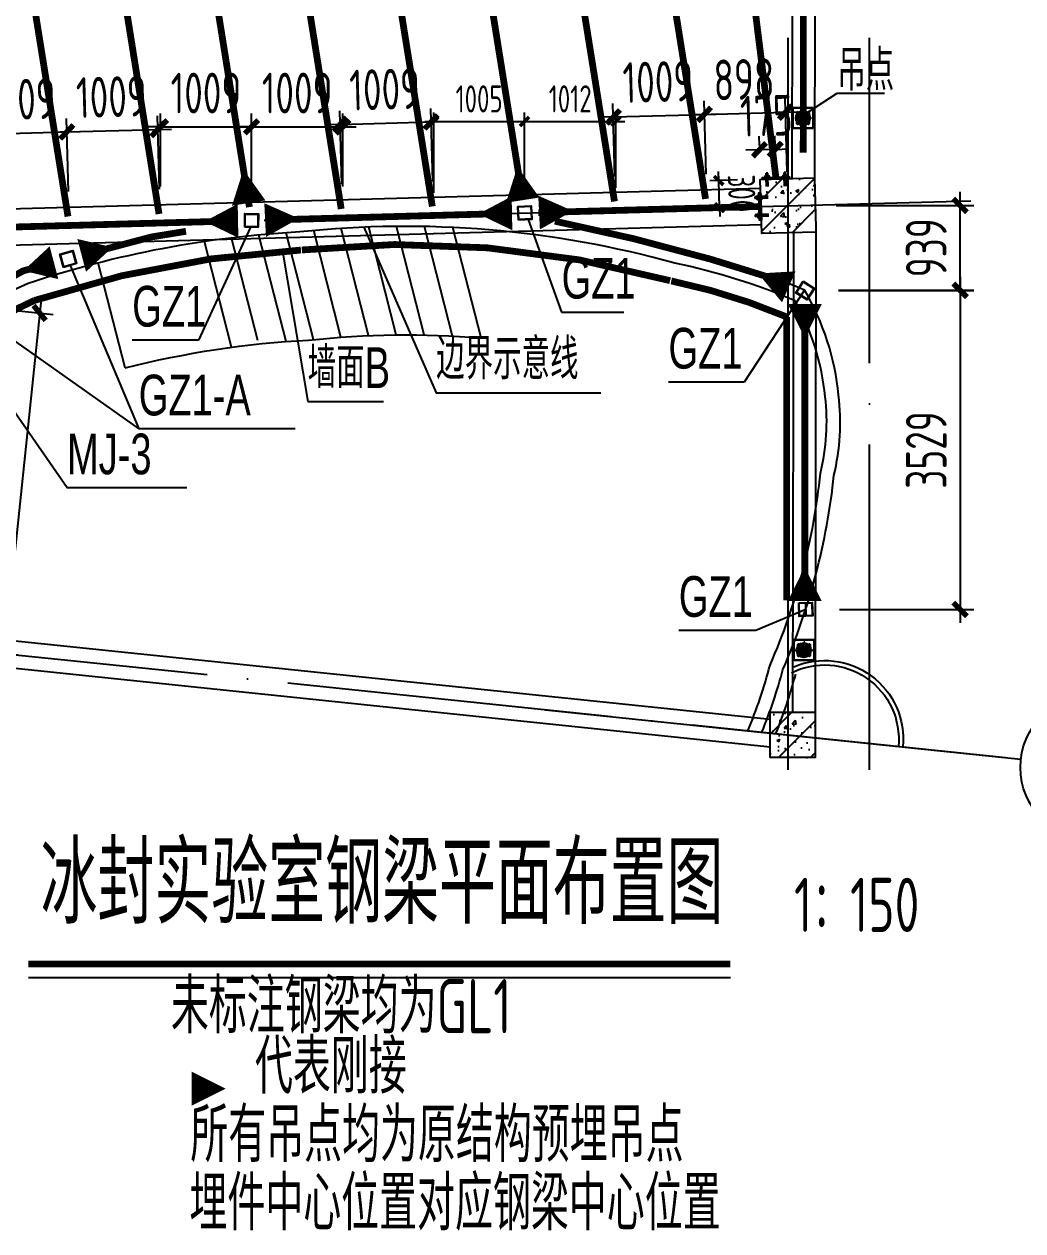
# Model space of a CAD drawing. Extents: x -803796 to -501762, y -1479216 to -846035.
# Drawn here: x -564230 to -553174, y -892654 to -879300 of the extents above; entities that cross this region are included whole.
import ezdxf
from ezdxf.enums import TextEntityAlignment as Align

# ---------------------------------------------------------------- set-up
doc = ezdxf.new("R2010")
doc.units = 0
doc.header["$LTSCALE"] = 1500
for name, pattern in [('5102-12$0$5102-12$0$5102-12$0$DASH', [0.35, 0.25, -0.1]), ('CENTER', [2, 1.25, -0.25, 0.25, -0.25]), ('XREF-GRID-04区$0$ACAD_ISO04W100', [30, 24, -3, 0, -3])]:
    doc.linetypes.add(name, pattern=pattern)
doc.layers.get('0').update_dxf_attribs({"linetype": 'CONTINUOUS'})
doc.layers.get('Defpoints').update_dxf_attribs({"linetype": 'CONTINUOUS'})
for name, color, linetype in [('AR-INT DECO', 140, 'CONTINUOUS'), ('C18', 4, 'CENTER'), ('COLU_TEXT', 7, 'CONTINUOUS'), ('COLUMN', 1, 'CONTINUOUS'), ('DIM', 3, 'CONTINUOUS'), ('HATCH', 254, 'CONTINUOUS'), ('L18', 6, 'CONTINUOUS'), ('L25', 7, 'CONTINUOUS'), ('NUM', 7, 'CONTINUOUS'), ('P-STAIR', 3, 'CONTINUOUS'), ('P-WALL-NEW', 4, 'CONTINUOUS'), ('P-WALL-ORIG', 6, 'CONTINUOUS'), ('STPM_RBEAM_SIG', 2, 'CONTINUOUS'), ('STPM_SBEAM_THICK', 2, 'CONTINUOUS'), ('struc', 161, 'CONTINUOUS'), ('TEXT', 7, 'CONTINUOUS'), ('XREF-GRID-04区$0$A-DOTE', 14, 'XREF-GRID-04区$0$ACAD_ISO04W100'), ('XREF-GRID-04区$0$AXIS', 3, 'CONTINUOUS')]:
    doc.layers.add(name, color=color, linetype=linetype)
doc.layers.add('点画线', color=1, linetype='CENTER', lineweight=13)
doc.layers.add('粗实线', color=7, linetype='CONTINUOUS', lineweight=30)
doc.styles.add('TSSD_Dimension', font='Tssdeng.shx', dxfattribs={"width": 0.7, "bigfont": 'hztxt.shx'})
doc.styles.add('TSSD_Label', font='tj03-romans1.shx', dxfattribs={"width": 0.7, "bigfont": 'hztxt.shx'})
doc.styles.add('TSSD_NORM', font='tssdeng.shx', dxfattribs={"width": 0.7, "bigfont": 'hztxt.shx'})
doc.dimstyles.new('TSSD_100_100', dxfattribs={"dimtxt": 300, "dimasz": 100, "dimexe": 100, "dimexo": 250, "dimgap": 100, "dimtad": 1, "dimdec": 0, "dimzin": 0, "dimdsep": 46, "dimtxsty": 'TSSD_Dimension', "dimblk": 'ARCHTICK', "dimblk1": 'ARCHTICK', "dimblk2": 'ARCHTICK', "dimcen": 0, "dimdle": 100, "dimclrt": 7, "dimadec": 0, "dimazin": 0, "dimtfac": 1, "dimtdec": 0, "dimtix": 1, "dimtmove": 2, "dimatfit": 3, "dimfxl": 1, "dimtolj": 1, "dimtzin": 0, "dimarcsym": 0})
doc.dimstyles.new('TSSD_150_150', dxfattribs={"dimtxt": 450, "dimasz": 150, "dimexe": 150, "dimexo": 375, "dimgap": 150, "dimtad": 1, "dimdec": 0, "dimzin": 0, "dimdsep": 46, "dimtxsty": 'TSSD_Dimension', "dimblk": 'ARCHTICK', "dimblk1": 'ARCHTICK', "dimblk2": 'ARCHTICK', "dimcen": 0, "dimdle": 150, "dimclrt": 7, "dimadec": 0, "dimazin": 0, "dimtfac": 1, "dimtdec": 0, "dimtix": 1, "dimtmove": 2, "dimatfit": 3, "dimfxl": 1, "dimtolj": 1, "dimtzin": 0, "dimarcsym": 0})
pattern_1 = [(50, (-446704.6, -1040577.4), (358.6301, -31.37607), [37.5, -412.5]), (355, (-446704.6, -1040577.4), (-69.3757, 376.0961), [30, -330]), (100.4514, (-446674.7, -1040580), (289.2547, 344.7198), [31.8701, -350.57106]), (46.1842, (-446704.6, -1040477.4), (533.6205, -82.7595), [56.25, -618.75]), (96.6356, (-446660.1, -1040484.3), (467.3314, 487.059), [47.8051, -525.8565]), (351.1842, (-446704.6, -1040477.4), (467.331, 487.0593), [45, -495]), (21, (-446654.6, -1040502.4), (298.45353, -201.30945), [37.5, -412.5]), (326, (-446654.6, -1040502.4), (121.6577, 362.575), [30, -330]), (71.4514, (-446629.7, -1040519.18), (420.1113, 161.26525), [31.8701, -350.57106]), (37.5, (-446704.59, -1040577.4), (6.07993, 166.44693), [0, -326, 0, -335, 0, -331.25]), (7.5, (-446704.59, -1040577.4), (131.53477, 197.20586), [0, -191, 0, -318.5, 0, -126.25]), (327.5, (-446816.09, -1040577.4), (266.91122, -11.27744), [0, -125, 0, -390, 0, -517.5]), (317.5, (-446866.09, -1040577.4), (291.59308, 50.0525), [0, -162.5, 0, -259, 0, -367.5]), (45, (-446704.59, -1040577.4), (-176.7767, 176.7767), [])]

# ---------------------------------------------------------------- blocks, each defined once
blk = doc.blocks.new('A$C47E14B26')
at = {"layer": '点画线'}
for p, q in [((358, 912), (358, -1338)), ((1483, -213), (-767, -213))]:
    blk.add_line(p, q, dxfattribs=at)
at = {"layer": '粗实线'}
for p, q in [((-767, 912), (1483, 912)), ((-767, 912), (-767, -1338)), ((-317, -813), (-317, 387)), ((-167, -813), (-167, 387)), ((883, -813), (883, 387)), ((1033, 387), (1033, -813)), ((1483, 912), (1483, -1338)), ((-767, -1338), (1483, -1338))]:
    blk.add_line(p, q, dxfattribs=at)
for centre, start, end in [((-242, 387), 0, 180), ((958, 387), 0, 180), ((-242, -813), 180, 0), ((958, -813), 180, 0)]:
    blk.add_arc(centre, 75, start, end, dxfattribs=at)
blk = doc.blocks.new('gdf')
h = blk.add_hatch(color=4)
edge = h.paths.add_edge_path()
edge.add_arc((75802667.5, 175120681), 80, 0, 360)
at = {"color": 4}
blk.add_circle((75802667.5, 175120681), 80, dxfattribs=at)
blk = doc.blocks.new('_ArchTick')
at = {"color": 0, "linetype": 'ByBlock', "const_width": 0.4}
blk.add_lwpolyline([(-0.5, -0.5), (0.5, 0.5)], dxfattribs=at)
blk = doc.blocks.new('*D54')
at = {"layer": 'Defpoints', "color": 0, "transparency": 16777216}
for p in [(-563757, -880493), (-564737, -881556), (-563728, -881528)]:
    blk.add_point(p, dxfattribs=at)
at = {"layer": 'DIM', "color": 0, "lineweight": -2, "transparency": 16777216}
for p, q in [((-564747, -881181), (-564769, -880370)), ((-563739, -881153), (-563761, -880343)), ((-564765, -880520), (-564915, -880524)), ((-564765, -880520), (-563757, -880493)), ((-563757, -880493), (-563607, -880488))]:
    blk.add_line(p, q, dxfattribs=at)
at = {"layer": 'DIM', "color": 0, "lineweight": -2, "transparency": 16777216, "xscale": 150, "yscale": 150, "zscale": 150}
for p, rotation in [((-564765, -880520), 1.576245076568012), ((-563757, -880493), 181.576245076568)]:
    blk.add_blockref('_ArchTick', p, dxfattribs=dict(at, rotation=rotation))
at = {"layer": 'DIM', "color": 7, "transparency": 16777216, "insert": (-564271, -880132), "char_height": 450, "attachment_point": 5, "rotation": 1.5762, "style": 'TSSD_Dimension'}
blk.add_mtext('\\A1;1009', dxfattribs=at)
blk = doc.blocks.new('*D55')
at = {"layer": 'Defpoints', "color": 0, "transparency": 16777216}
for p in [(-562749, -880465), (-563728, -881528), (-562720, -881500)]:
    blk.add_point(p, dxfattribs=at)
at = {"layer": 'DIM', "color": 0, "lineweight": -2, "transparency": 16777216}
for p, q in [((-563739, -881153), (-563761, -880343)), ((-562730, -881125), (-562753, -880315)), ((-563757, -880493), (-563907, -880497)), ((-563757, -880493), (-562749, -880465)), ((-562749, -880465), (-562599, -880461))]:
    blk.add_line(p, q, dxfattribs=at)
at = {"layer": 'DIM', "color": 0, "lineweight": -2, "transparency": 16777216, "xscale": 150, "yscale": 150, "zscale": 150}
for p, rotation in [((-563757, -880493), 1.576245076568012), ((-562749, -880465), 181.576245076568)]:
    blk.add_blockref('_ArchTick', p, dxfattribs=dict(at, rotation=rotation))
at = {"layer": 'DIM', "color": 7, "transparency": 16777216, "insert": (-563263, -880104), "char_height": 450, "attachment_point": 5, "rotation": 1.5762, "style": 'TSSD_Dimension'}
blk.add_mtext('\\A1;1009', dxfattribs=at)
blk = doc.blocks.new('*D56')
at = {"layer": 'Defpoints', "color": 0, "transparency": 16777216}
for p in [(-561712, -880437), (-562720, -881472), (-561712, -881472)]:
    blk.add_point(p, dxfattribs=at)
at = {"layer": 'DIM', "color": 0, "lineweight": -2, "transparency": 16777216}
for p, q in [((-562720, -881097), (-562720, -880287)), ((-561712, -881097), (-561712, -880287)), ((-562720, -880437), (-562870, -880437)), ((-562720, -880437), (-561712, -880437)), ((-561712, -880437), (-561562, -880437))]:
    blk.add_line(p, q, dxfattribs=at)
at = {"layer": 'DIM', "color": 0, "lineweight": -2, "transparency": 16777216, "xscale": 150, "yscale": 150, "zscale": 150}
blk.add_blockref('_ArchTick', (-562720, -880437), dxfattribs=at)
at = {"layer": 'DIM', "color": 0, "lineweight": -2, "transparency": 16777216, "xscale": 150, "yscale": 150, "zscale": 150, "rotation": 180}
blk.add_blockref('_ArchTick', (-561712, -880437), dxfattribs=at)
at = {"layer": 'DIM', "color": 7, "transparency": 16777216, "insert": (-562216, -880062), "char_height": 450, "attachment_point": 5, "style": 'TSSD_Dimension'}
blk.add_mtext('\\A1;1009', dxfattribs=at)
blk = doc.blocks.new('*D57')
at = {"layer": 'Defpoints', "color": 0, "transparency": 16777216}
for p in [(-560703, -880437), (-561712, -881472), (-560703, -881472)]:
    blk.add_point(p, dxfattribs=at)
at = {"layer": 'DIM', "color": 0, "lineweight": -2, "transparency": 16777216}
for p, q in [((-561712, -881097), (-561712, -880287)), ((-560703, -881097), (-560703, -880287)), ((-561712, -880437), (-561862, -880437)), ((-561712, -880437), (-560703, -880437)), ((-560703, -880437), (-560553, -880437))]:
    blk.add_line(p, q, dxfattribs=at)
at = {"layer": 'DIM', "color": 0, "lineweight": -2, "transparency": 16777216, "xscale": 150, "yscale": 150, "zscale": 150}
blk.add_blockref('_ArchTick', (-561712, -880437), dxfattribs=at)
at = {"layer": 'DIM', "color": 0, "lineweight": -2, "transparency": 16777216, "xscale": 150, "yscale": 150, "zscale": 150, "rotation": 180}
blk.add_blockref('_ArchTick', (-560703, -880437), dxfattribs=at)
at = {"layer": 'DIM', "color": 7, "transparency": 16777216, "insert": (-561207, -880062), "char_height": 450, "attachment_point": 5, "style": 'TSSD_Dimension'}
blk.add_mtext('\\A1;1009', dxfattribs=at)
blk = doc.blocks.new('*D58')
at = {"layer": 'Defpoints', "color": 0, "transparency": 16777216}
for p in [(-559724, -880382), (-560703, -881445), (-559695, -881417)]:
    blk.add_point(p, dxfattribs=at)
at = {"layer": 'DIM', "color": 0, "lineweight": -2, "transparency": 16777216}
for p, q in [((-560714, -881070), (-560736, -880259)), ((-559706, -881042), (-559728, -880232)), ((-560732, -880409), (-560882, -880413)), ((-560732, -880409), (-559724, -880382)), ((-559724, -880382), (-559574, -880377))]:
    blk.add_line(p, q, dxfattribs=at)
at = {"layer": 'DIM', "color": 0, "lineweight": -2, "transparency": 16777216, "xscale": 150, "yscale": 150, "zscale": 150}
for p, rotation in [((-559724, -880382), 181.576245076568), ((-560732, -880409), 1.576245076568012)]:
    blk.add_blockref('_ArchTick', p, dxfattribs=dict(at, rotation=rotation))
at = {"layer": 'DIM', "color": 7, "transparency": 16777216, "insert": (-560238, -880021), "char_height": 450, "attachment_point": 5, "rotation": 1.5762, "style": 'TSSD_Dimension'}
blk.add_mtext('\\A1;1009', dxfattribs=at)
blk = doc.blocks.new('*D59')
at = {"layer": 'Defpoints', "color": 0, "transparency": 16777216}
for p in [(-556699, -880298), (-557679, -881361), (-556670, -881334)]:
    blk.add_point(p, dxfattribs=at)
at = {"layer": 'DIM', "color": 0, "lineweight": -2, "transparency": 16777216}
for p, q in [((-556681, -880959), (-556703, -880148)), ((-557689, -880987), (-557711, -880176)), ((-556699, -880298), (-556549, -880294)), ((-557707, -880326), (-557857, -880330)), ((-557707, -880326), (-556699, -880298))]:
    blk.add_line(p, q, dxfattribs=at)
at = {"layer": 'DIM', "color": 0, "lineweight": -2, "transparency": 16777216, "xscale": 150, "yscale": 150, "zscale": 150}
for p, rotation in [((-557707, -880326), 1.576245076568012), ((-556699, -880298), 181.576245076568)]:
    blk.add_blockref('_ArchTick', p, dxfattribs=dict(at, rotation=rotation))
at = {"layer": 'DIM', "color": 7, "transparency": 16777216, "insert": (-557213, -879937), "char_height": 450, "attachment_point": 5, "rotation": 1.5762, "style": 'TSSD_Dimension'}
blk.add_mtext('\\A1;1009', dxfattribs=at)
blk = doc.blocks.new('*D60')
at = {"layer": 'Defpoints', "color": 0, "transparency": 16777216}
for p in [(-555802, -880274), (-556670, -881334), (-555773, -881309)]:
    blk.add_point(p, dxfattribs=at)
at = {"layer": 'DIM', "color": 0, "lineweight": -2, "transparency": 16777216}
for p, q in [((-556681, -880959), (-556703, -880148)), ((-555784, -880934), (-555806, -880124)), ((-556699, -880298), (-555802, -880274)), ((-555802, -880274), (-555652, -880270)), ((-556699, -880298), (-556849, -880302))]:
    blk.add_line(p, q, dxfattribs=at)
at = {"layer": 'DIM', "color": 0, "lineweight": -2, "transparency": 16777216, "xscale": 150, "yscale": 150, "zscale": 150}
for p, rotation in [((-556699, -880298), 1.576245076568012), ((-555802, -880274), 181.576245076568)]:
    blk.add_blockref('_ArchTick', p, dxfattribs=dict(at, rotation=rotation))
at = {"layer": 'DIM', "color": 7, "transparency": 16777216, "insert": (-556261, -879911), "char_height": 450, "attachment_point": 5, "rotation": 1.5762, "style": 'TSSD_Dimension'}
blk.add_mtext('\\A1;898', dxfattribs=at)
blk = doc.blocks.new('*D83')
at = {"layer": 'Defpoints', "color": 0, "transparency": 16777216}
for p in [(-555616, -881305), (-553868, -881305), (-555590, -882244)]:
    blk.add_point(p, dxfattribs=at)
at = {"layer": 'DIM', "color": 0, "lineweight": -2, "transparency": 16777216}
for p, q in [((-553868, -881305), (-553868, -881155)), ((-555241, -881305), (-553718, -881305)), ((-553868, -882244), (-553868, -881305)), ((-555215, -882244), (-553718, -882244)), ((-553868, -882244), (-553868, -882394))]:
    blk.add_line(p, q, dxfattribs=at)
at = {"layer": 'DIM', "color": 0, "lineweight": -2, "transparency": 16777216, "xscale": 150, "yscale": 150, "zscale": 150}
for p, rotation in [((-553868, -881305), 270), ((-553868, -882244), 90)]:
    blk.add_blockref('_ArchTick', p, dxfattribs=dict(at, rotation=rotation))
at = {"layer": 'DIM', "color": 7, "transparency": 16777216, "insert": (-554243, -881774), "char_height": 450, "attachment_point": 5, "rotation": 90, "style": 'TSSD_Dimension'}
blk.add_mtext('\\A1;939', dxfattribs=at)
blk = doc.blocks.new('*D84')
at = {"layer": 'Defpoints', "color": 0, "transparency": 16777216}
for p in [(-555588, -882247), (-555578, -885776), (-553868, -885776)]:
    blk.add_point(p, dxfattribs=at)
at = {"layer": 'DIM', "color": 0, "lineweight": -2, "transparency": 16777216}
for p, q in [((-553868, -882097), (-553868, -885926)), ((-555213, -882247), (-553718, -882247)), ((-555203, -885776), (-553718, -885776))]:
    blk.add_line(p, q, dxfattribs=at)
at = {"layer": 'DIM', "color": 0, "lineweight": -2, "transparency": 16777216, "xscale": 150, "yscale": 150, "zscale": 150}
for p, rotation in [((-553868, -882247), 90), ((-553868, -885776), 270)]:
    blk.add_blockref('_ArchTick', p, dxfattribs=dict(at, rotation=rotation))
at = {"layer": 'DIM', "color": 7, "transparency": 16777216, "insert": (-554243, -884012), "char_height": 450, "attachment_point": 5, "rotation": 90, "style": 'TSSD_Dimension'}
blk.add_mtext('\\A1;3529', dxfattribs=at)
blk = doc.blocks.new('*D86')
at = {"layer": 'Defpoints', "color": 0, "transparency": 16777216}
for p in [(-564903, -882409), (-565294, -886177), (-564449, -886265)]:
    blk.add_point(p, dxfattribs=at)
at = {"layer": 'DIM', "color": 0, "lineweight": -2, "transparency": 16777216}
for p, q in [((-564042, -882347), (-564464, -886414)), ((-564530, -882447), (-563909, -882512)), ((-564921, -886216), (-564300, -886280))]:
    blk.add_line(p, q, dxfattribs=at)
at = {"layer": 'DIM', "color": 0, "lineweight": -2, "transparency": 16777216, "xscale": 150, "yscale": 150, "zscale": 150}
for p, rotation in [((-564058, -882496), 84.07624507848884), ((-564449, -886265), 264.0762450784888)]:
    blk.add_blockref('_ArchTick', p, dxfattribs=dict(at, rotation=rotation))
at = {"layer": 'DIM', "color": 7, "transparency": 16777216, "insert": (-564626, -884342), "char_height": 450, "attachment_point": 5, "rotation": 84.0762, "style": 'TSSD_Dimension'}
blk.add_mtext('\\A1;3789', dxfattribs=at)
blk = doc.blocks.new('*D580')
at = {"layer": 'Defpoints', "color": 0, "transparency": 16777216}
for p in [(-556540, -881030), (-556081, -881017), (-556072, -881317)]:
    blk.add_point(p, dxfattribs=at)
at = {"layer": 'DIM', "color": 0, "lineweight": -2, "transparency": 16777216}
for p, q in [((-556540, -881030), (-556543, -880930)), ((-556331, -881024), (-556640, -881033)), ((-556532, -881330), (-556540, -881030)), ((-556322, -881324), (-556632, -881333)), ((-556532, -881330), (-556529, -881430))]:
    blk.add_line(p, q, dxfattribs=at)
at = {"layer": 'DIM', "color": 0, "lineweight": -2, "transparency": 16777216, "xscale": 100, "yscale": 100, "zscale": 100}
for p, rotation in [((-556540, -881030), 271.5762450802506), ((-556532, -881330), 91.57624508025066)]:
    blk.add_blockref('_ArchTick', p, dxfattribs=dict(at, rotation=rotation))
at = {"layer": 'DIM', "color": 7, "transparency": 16777216, "insert": (-556286, -881173), "char_height": 300, "attachment_point": 5, "rotation": 271.5762, "style": 'TSSD_Dimension'}
blk.add_mtext('\\A1;300', dxfattribs=at)
blk = doc.blocks.new('*D600')
at = {"layer": 'Defpoints', "color": 0, "transparency": 16777216}
for p in [(-556090, -880690), (-556081, -881017), (-555906, -881012)]:
    blk.add_point(p, dxfattribs=at)
at = {"layer": 'DIM', "color": 0, "lineweight": -2, "transparency": 16777216}
for p, q in [((-556091, -880642), (-556094, -880540)), ((-555916, -880638), (-555919, -880536)), ((-556090, -880690), (-556240, -880695)), ((-555915, -880686), (-556090, -880690)), ((-555915, -880686), (-555765, -880681))]:
    blk.add_line(p, q, dxfattribs=at)
at = {"layer": 'DIM', "color": 0, "lineweight": -2, "transparency": 16777216, "xscale": 150, "yscale": 150, "zscale": 150}
for p, rotation in [((-556090, -880690), 1.576255686539144), ((-555915, -880686), 181.5762556865391)]:
    blk.add_blockref('_ArchTick', p, dxfattribs=dict(at, rotation=rotation))
at = {"layer": 'DIM', "color": 7, "transparency": 16777216, "insert": (-556013, -880313), "char_height": 450, "attachment_point": 5, "rotation": 1.5763, "style": 'TSSD_Dimension'}
blk.add_mtext('\\A1;175', dxfattribs=at)
blk = doc.blocks.new('LMM12A')
at = {"layer": 'L18'}
for p, q in [((0, 7.8), (0, -7.8)), ((9.8, 10.4), (1, 10.4)), ((9.8, 5.2), (1, 5.2)), ((10.8, 7.8), (10.8, -7.8)), ((9.8, -5.2), (1, -5.2)), ((9.8, -10.4), (1, -10.4))]:
    blk.add_line(p, q, dxfattribs=at)
for centre, radius, start, end in [((3.7, 7.8), 3.74, 136, 224), ((13.4, 0), 13.4, 157.15841, 202.84159), ((7.1, 7.8), 3.74, 316, 44), ((-2.6, 0), 13.4, 337.15841, 22.84159), ((3.7, -7.8), 3.74, 136, 224), ((7.1, -7.8), 3.74, 316, 44)]:
    blk.add_arc(centre, radius, start, end, dxfattribs=at)
blk = doc.blocks.new('A$C40232FC0')
blk.add_lwpolyline([(0, 82), (300, 82), (300, 102), (0, 102)], close=True)
at = {"layer": 'C18'}
for p, q in [((50, 0), (50, 145)), ((250, 0), (250, 145))]:
    blk.add_line(p, q, dxfattribs=at)
at = {"layer": 'L18'}
for p, q in [((41, 127), (41, 149)), ((41, 149), (59, 149)), ((45, 128), (45, 149)), ((55, 128), (55, 149)), ((59, 127), (59, 149)), ((241, 127), (241, 149)), ((241, 149), (259, 149)), ((245, 128), (245, 149)), ((255, 128), (255, 149)), ((259, 127), (259, 149)), ((39, 0), (39, 102)), ((43, 0), (43, 102)), ((57, 0), (57, 102)), ((60, 0), (60, 102)), ((239, 0), (239, 102)), ((243, 0), (243, 102)), ((257, 0), (257, 102)), ((260, 0), (260, 102))]:
    blk.add_line(p, q, dxfattribs=at)
at = {"layer": 'L25'}
for p, q in [((17, 102), (17, 110)), ((17, 110), (83, 110)), ((83, 102), (17, 102)), ((83, 110), (83, 102)), ((217, 102), (217, 110)), ((217, 110), (283, 110)), ((283, 102), (217, 102)), ((283, 110), (283, 102))]:
    blk.add_line(p, q, dxfattribs=at)
at = {"layer": 'L18', "extrusion": (0, 0, -1), "xscale": 1.666666666686069, "yscale": 1.666666666686069, "zscale": -1.666666666666666, "rotation": 90}
for p in [(-50, 110), (-250, 110)]:
    blk.add_blockref('LMM12A', p, dxfattribs=at)
blk = doc.blocks.new('*D921')
at = {"layer": 'Defpoints', "color": 0, "transparency": 16777216}
for p in [(-558691, -880377), (-558691, -881319), (-559695, -881417)]:
    blk.add_point(p, dxfattribs=at)
at = {"layer": 'DIM', "color": 0, "lineweight": -2, "transparency": 16777216}
for p, q in [((-559695, -881167), (-559695, -880277)), ((-558691, -881069), (-558691, -880277)), ((-559795, -880377), (-558591, -880377))]:
    blk.add_line(p, q, dxfattribs=at)
at = {"layer": 'DIM', "color": 0, "lineweight": -2, "transparency": 16777216, "xscale": 100, "yscale": 100, "zscale": 100, "rotation": 180}
blk.add_blockref('_ArchTick', (-559695, -880377), dxfattribs=at)
at = {"layer": 'DIM', "color": 0, "lineweight": -2, "transparency": 16777216, "xscale": 100, "yscale": 100, "zscale": 100}
blk.add_blockref('_ArchTick', (-558691, -880377), dxfattribs=at)
at = {"layer": 'DIM', "color": 7, "transparency": 16777216, "insert": (-559193, -880127), "char_height": 300, "attachment_point": 5, "style": 'TSSD_Dimension'}
blk.add_mtext('\\A1;1005', dxfattribs=at)
blk = doc.blocks.new('*D922')
at = {"layer": 'Defpoints', "color": 0, "transparency": 16777216}
for p in [(-557679, -880377), (-558691, -881319), (-557679, -881361)]:
    blk.add_point(p, dxfattribs=at)
at = {"layer": 'DIM', "color": 0, "lineweight": -2, "transparency": 16777216}
for p, q in [((-558691, -881069), (-558691, -880277)), ((-557679, -881111), (-557679, -880277)), ((-558791, -880377), (-557579, -880377))]:
    blk.add_line(p, q, dxfattribs=at)
at = {"layer": 'DIM', "color": 0, "lineweight": -2, "transparency": 16777216, "xscale": 100, "yscale": 100, "zscale": 100, "rotation": 180}
blk.add_blockref('_ArchTick', (-558691, -880377), dxfattribs=at)
at = {"layer": 'DIM', "color": 0, "lineweight": -2, "transparency": 16777216, "xscale": 100, "yscale": 100, "zscale": 100}
blk.add_blockref('_ArchTick', (-557679, -880377), dxfattribs=at)
at = {"layer": 'DIM', "color": 7, "transparency": 16777216, "insert": (-558185, -880127), "char_height": 300, "attachment_point": 5, "style": 'TSSD_Dimension'}
blk.add_mtext('\\A1;1012', dxfattribs=at)

msp = doc.modelspace()

# ---------------------------------------------------------------- hatches: boundary and pattern name
at = {"layer": 'HATCH'}
h = msp.add_hatch(dxfattribs=at)
h.set_pattern_fill('ARMORED', color=256, scale=50, style=0)
h.set_pattern_definition(pattern_1)
h.paths.add_polyline_path([(-555464.4, -881600.6), (-556064.2, -881617.1), (-556080.7, -881017.3), (-555480.9, -881000.8), (-555465.8, -881550.6)])
h = msp.add_hatch(dxfattribs=at)
h.set_pattern_fill('ARMORED', color=256, scale=50, style=0)
h.set_pattern_definition(pattern_1)
h.paths.add_polyline_path([(-555472.5, -886915.3), (-555472.5, -887415.3), (-555972.5, -887415.3), (-555972.5, -886915.3)])

# ---------------------------------------------------------------- linework, layer by layer
msp.add_line((-555580.2, -885701.4, -6.2), (-555575.7, -885851.4, -6.2))
at = {"elevation": -6.2}
for points in [[(-558757.9, -881468), (-558765.8, -881318.2), (-558616, -881310.3), (-558608.1, -881460.1)], [(-558753.1, -881462.7), (-558760.5, -881322.9), (-558620.7, -881315.5), (-558613.3, -881455.3)], [(-561787.4, -881546.7), (-561786.1, -881396.7), (-561636.1, -881398), (-561637.4, -881548)], [(-561782.4, -881541.7), (-561781.1, -881401.7), (-561641.1, -881403), (-561642.4, -881543)], [(-563793.6, -881991.1), (-563834.5, -881846.8), (-563690.2, -881805.9), (-563649.3, -881950.2)], [(-563790.1, -881984.9), (-563828.3, -881850.2), (-563693.6, -881812), (-563655.4, -881946.7)], [(-555607.7, -882144.1), (-555480.5, -882223.6), (-555560, -882350.8), (-555687.2, -882271.3)], [(-555606.1, -882151), (-555487.4, -882225.2), (-555561.6, -882343.9), (-555680.3, -882269.7)], [(-555655.2, -885703.7), (-555505.3, -885699.2), (-555500.7, -885849.1), (-555650.7, -885853.6)], [(-555650.1, -885708.5), (-555510.1, -885704.3), (-555505.9, -885844.2), (-555645.8, -885848.5)]]:
    msp.add_lwpolyline(points, close=True, dxfattribs=at)
at = {"color": 30, "elevation": -6.2}
for points in [[(-555736.2, -886478.7, -0.5905734), (-554552, -887291.9, -0.5905734)], [(-555736.2, -886478.7, -0.5905734), (-554552, -887291.9, -0.5905734)], [(-555707.5, -886410.4, -0.5690329), (-554502.3, -887297.1, -0.5690329)], [(-555707.5, -886410.4, -0.5690329), (-554502.3, -887297.1, -0.5690329)]]:
    msp.add_lwpolyline(points, format="xyb", dxfattribs=at)
at = {"layer": 'COLU_TEXT'}
msp.add_line((-556064.2, -881617.1, -6.2), (-556080.7, -881017.3, -6.2), dxfattribs=at)
at = {"layer": 'COLUMN', "elevation": -6.2}
for points in [[(-555464.4, -881600.6), (-556064.2, -881617.1), (-556080.7, -881017.3), (-555480.9, -881000.8), (-555465.8, -881550.6)], [(-555472.5, -886915.3), (-555472.5, -887415.3), (-555972.5, -887415.3), (-555972.5, -886915.3), (-555472.5, -886915.3)]]:
    msp.add_lwpolyline(points, close=True, dxfattribs=at)
at = {"layer": 'NUM', "const_width": 75, "elevation": -6.2}
msp.add_lwpolyline([(-564182.7, -889699.2), (-556411.5, -889699.2)], dxfattribs=at)
at = {"layer": 'NUM', "elevation": -6.2}
msp.add_lwpolyline([(-564182.7, -889849.2), (-556411.5, -889849.2)], dxfattribs=at)
at = {"layer": 'P-STAIR'}
for p, q in [((-561025.4, -882790.4, -6.2), (-561327.5, -881608.8, -6.2)), ((-560722.6, -882763.7, -6.2), (-561024.1, -881584.5, -6.2)), ((-560417.4, -882746.1, -6.2), (-560720.5, -881560.7, -6.2)), ((-560109.8, -882738.1, -6.2), (-560414.9, -881545.1, -6.2)), ((-559799.7, -882739.6, -6.2), (-560107, -881538, -6.2)), ((-559487.2, -882751, -6.2), (-559797, -881539.4, -6.2)), ((-559172, -882772.6, -6.2), (-559484.7, -881549.7, -6.2)), ((-561932.6, -882875.3, -6.2), (-562231.8, -881705.6, -6.2)), ((-561642, -882800.9, -6.2), (-561932.4, -881665.5, -6.2)), ((-561329.5, -882812, -6.2), (-561631, -881633.3, -6.2)), ((-563112.6, -883104.8, -6.2), (-563409.9, -881942.2, -6.2))]:
    msp.add_line(p, q, dxfattribs=at)
at = {"layer": 'P-STAIR', "elevation": -6.2}
msp.add_lwpolyline([(-563112.6, -883104.8, -0.0499024), (-561080.4, -882796.3, -0.0484123), (-559172, -882772.6, -0.0484123)], format="xyb", dxfattribs=at)
at = {"layer": 'P-WALL-NEW'}
for centre, radius, start, end in [((-558431.2, -888774.7, -6.2), 7122.4, 66.48938, 78.32191), ((-558063.8, -883687.3, -6.2), 2864.3, 5.62846, 30.26674), ((-557696.4, -883703.4, -6.2), 2500.8, 346.37005, 6.82098), ((-562442.7, -883558.7, -6.2), 7214.1, 336.44055, 354.16053), ((-561298.5, -884987.9, -6.2), 5658.6, 337.69967, 345.10765)]:
    msp.add_arc(centre, radius, start, end, dxfattribs=at)
at = {"layer": 'P-WALL-NEW', "color": 4}
msp.add_arc((-561298.5, -884987.9, -6.2), 5808.6, 338.134, 344.99538, dxfattribs=at)
at = {"layer": 'P-WALL-ORIG', "color": 1, "elevation": -6.2}
msp.add_lwpolyline([(-560467.5, -881547.2), (-559668.2, -883380.3), (-557844.5, -883380.3)], dxfattribs=at)
at = {"layer": 'P-WALL-ORIG', "color": 1}
for centre, radius, start, end in [((-560554.9, -893105.8, -6.2), 11522.9, 93.09159, 108.36493), ((-560004.3, -892616.4, -6.2), 11078.9, 74.3999, 96.07287), ((-558431.2, -888774.7, -6.2), 6972.4, 66.89665, 78.36374), ((-562887.4, -885167.6, -6.2), 3266.8, 113.41151, 125.68103), ((-558063.8, -883687.3, -6.2), 2714.3, 5.59544, 29.2374), ((-557696.4, -883703.4, -6.2), 2350.8, 346.12363, 6.85895), ((-562442.7, -883558.7, -6.2), 7064.1, 336.34821, 354.24422), ((-561298.5, -884987.9, -6.2), 5508.6, 337.24064, 345.22572)]:
    msp.add_arc(centre, radius, start, end, dxfattribs=at)
at = {"layer": 'STPM_RBEAM_SIG', "elevation": -6.2}
for points in [[(-558710.6, -881247.3, 375, 0, 0), (-558768.9, -880876.7, 375, 0, 0)], [(-561743.6, -881279.5, 375, 0, 0), (-561801.9, -880908.8, 375, 0, 0)], [(-558829, -881393, 375, 0, 0), (-559200.1, -881400.3, 375, 0, 0)], [(-558529.2, -881384.8, 375, 0, 0), (-558155.7, -881366.7, 375, 0, 0)], [(-561861.7, -881476.5, 375, 0, 0), (-562232.8, -881483.8, 375, 0, 0)], [(-561561.8, -881468.2, 375, 0, 0), (-561188.3, -881450.1, 375, 0, 0)], [(-563592.5, -881858.7, 375, 0, 0), (-563250.9, -881768.5, 375, 0, 0)], [(-563899.1, -881939.7, 375, 0, 0), (-564238.9, -882029.5, 375, 0, 0)], [(-555587.9, -885683.2, 375, 0, 0), (-555587.9, -885308.2, 375, 0, 0)], [(-562374, -891079.9, 375, 0, 0), (-561999, -891079.9, 375, 0, 0)]]:
    msp.add_lwpolyline(points, format="xyseb", dxfattribs=at)
at = {"layer": 'STPM_RBEAM_SIG'}
for points in [[(-555765.1, -882206.8, 375, 0, 0), (-556104.1, -882059.1, 375, 0, 0)], [(-555587.9, -882397.7, 375, 0, 0), (-555587.9, -882772.7, 375, 0, 0)]]:
    msp.add_lwpolyline(points, format="xyseb", dxfattribs=at)
at = {"layer": 'STPM_SBEAM_THICK', "color": 5, "const_width": 75, "elevation": -6.2}
for points in [[(-556572.8, -875639.1), (-555908.2, -880992.5)], [(-555605.5, -880720.4), (-555597.4, -875759.8)], [(-557556.1, -875796.2), (-556686.3, -881234)], [(-558543.6, -875954), (-557694.6, -881261.8)], [(-559531.1, -876111.7), (-558710.6, -881241)], [(-560518.5, -876269.5), (-559711.1, -881317.3)], [(-561506, -876427.2), (-560719.4, -881345)], [(-562493.5, -876585), (-561735.4, -881324.3)], [(-563481, -876742.7), (-562736, -881400.5)], [(-564468.5, -876900.5), (-563744.2, -881428.3)], [(-561561.8, -881468.2), (-558836.9, -881393.3)], [(-558537, -881385), (-556092.4, -881317.7)], [(-565446.3, -881575.1), (-561861.7, -881476.5)], [(-563592.5, -881858.7), (-562821.2, -881655), (-562437.6, -881592.4)], [(-564733.7, -882302.5), (-564238.9, -882029.5), (-563899.1, -881939.7)], [(-555587.9, -882447.1), (-555587.9, -885676.9)]]:
    msp.add_lwpolyline(points, dxfattribs=at)
msp.add_lwpolyline([(-558354.3, -881480, -0.0305949), (-555771.1, -882166.9)], format="xyb", dxfattribs=at)
at = {"layer": 'STPM_SBEAM_THICK', "color": 5, "linetype": '5102-12$0$5102-12$0$5102-12$0$DASH', "const_width": 75, "elevation": -6.2}
for points in [[(-561165.6, -881799.4, 0.0665437), (-564113.9, -882356.8, 0.0498099), (-564645.6, -882654.9, 0.0924331), (-565098.2, -883782.7, 0.0063076), (-565413.2, -886165, 0.0063076)], [(-557078.7, -882138.3, 0.0948491), (-561155.2, -881798.6)], [(-557065.3, -882141.5, -0.0495092), (-555787.9, -882539.5), (-555787.9, -885676.9)]]:
    msp.add_lwpolyline(points, format="xyb", dxfattribs=at)
at = {"layer": 'struc', "linetype": 'ByBlock'}
for p, q in [((-555722.5, -875759.6, -6.2), (-555730.9, -881000.4, -6.2)), ((-555472.5, -875760, -6.2), (-555480.9, -881000.8, -6.2)), ((-556077.9, -881117.3, -6.2), (-565452.9, -881375.2, -6.2)), ((-565439.7, -881775, -6.2), (-556066.9, -881517.1, -6.2)), ((-555714.4, -881600.2, -6.2), (-555722.5, -886914.9, -6.2)), ((-555464.4, -881600.6, -6.2), (-555472.5, -886915.3, -6.2)), ((-555972.5, -886993.7, -6.2), (-565653.7, -885989.2, -6.2)), ((-565685.1, -886287.5, -6.2), (-555972.5, -887295.3, -6.2))]:
    msp.add_line(p, q, dxfattribs=at)
at = {"layer": 'TEXT'}
for p, q in [((-555556.9, -880279.2, -6.2), (-555228.1, -880065.2, -6.2)), ((-555228.1, -880065.2, -6.2), (-554704.7, -880065.2, -6.2)), ((-558650, -881462.3, -6.2), (-558279.2, -882486.5, -6.2)), ((-561723.7, -881547.3, -6.2), (-562298.9, -882796.4, -6.2)), ((-561368.7, -881812.2, -6.2), (-561090, -883476.1, -6.2)), ((-563721.4, -881970.6, -6.2), (-562960.7, -883779.1, -6.2)), ((-555590, -882243.6, -6.2), (-556258.2, -883261.6, -6.2)), ((-564903.1, -882408.8, -6.2), (-562960.7, -883779.1, -6.2)), ((-558279.2, -882486.5, -6.2), (-557589.2, -882486.5, -6.2)), ((-562298.9, -882796.4, -6.2), (-563033.2, -882796.4, -6.2)), ((-556258.2, -883261.6, -6.2), (-557096.9, -883261.6, -6.2)), ((-561090, -883476.1, -6.2), (-560250, -883476.1, -6.2)), ((-561227.7, -883779.1, -6.2), (-562960.7, -883779.1, -6.2)), ((-555578, -885776.4, -6.2), (-556128.7, -886008.7, -6.2)), ((-556128.7, -886008.7, -6.2), (-556982.3, -886008.7, -6.2)), ((-555721.5, -886226.9, -6.2), (-555471.5, -886227.3, -6.2))]:
    msp.add_line(p, q, dxfattribs=at)
at = {"layer": 'TEXT', "elevation": -6.2}
msp.add_lwpolyline([(-562428.4, -884430.9), (-563754.8, -884430.9), (-565516.6, -881893.2)], dxfattribs=at)
at = {"layer": 'XREF-GRID-04区$0$A-DOTE', "ltscale": 0.1}
for p, q in [((-555772.5, -887550.5, -6.2), (-555772.5, -853066.2, -6.2)), ((-554872.5, -887550.5, -6.2), (-554872.5, -853066.2, -6.2)), ((-579108.6, -881951.1, -6.2), (-553750.7, -881253.3, -6.2)), ((-579214.2, -884733, -6.2), (-553366.5, -887414.9, -6.2))]:
    msp.add_line(p, q, dxfattribs=at)
at = {"layer": 'XREF-GRID-04区$0$AXIS'}
msp.add_line((-558458.8, -886886.5, -6.2), (-553196.5, -887432.5, -6.2), dxfattribs=at)
msp.add_circle((-552401.9, -887525.3, -6.2), 800, dxfattribs=at)

# ---------------------------------------------------------------- block references
at = {"xscale": -1}
for p, rotation in [((-555753.5, -881090.4), 1.576245080248588), ((-555994.5, -881165, -6.2), 91.57624508024855)]:
    msp.add_blockref('A$C40232FC0', p, dxfattribs=dict(at, rotation=rotation))
at = {"layer": 'AR-INT DECO'}
for p in [(-76358275.4, -176001020.1, -6.2), (-76358267.4, -176006908.1, -6.2)]:
    msp.add_blockref('gdf', p, dxfattribs=at)
at = {"layer": 'TEXT', "xscale": 0.1, "yscale": 0.1, "zscale": 0.1, "rotation": 359.9085405400472}
for p in [(-555643.8, -880317.7, -6.2), (-555632.3, -886205.7, -6.2)]:
    msp.add_blockref('A$C47E14B26', p, dxfattribs=at)

# ---------------------------------------------------------------- texts
at = {"layer": 'NUM', "style": 'TSSD_NORM', "width": 0.7}
for s, height, p in [('冰封实验室钢梁平面布置图', 900, (-564047.4, -889526.2, -6.2)), (' 1：150', 600, (-555961.5, -889526.2, -6.2)), ('未标注钢梁均为GL1', 600, (-562604.6, -890646.9, -6.2)), ('代表刚接', 600, (-561674.7, -891315.2, -6.2)), ('所有吊点均为原结构预埋吊点', 600, (-562389.6, -892072.7, -6.2)), ('埋件中心位置对应钢梁中心位置', 600, (-562399.6, -892828.5, -6.2))]:
    msp.add_text(s, height=height, dxfattribs=at).set_placement(p, align=Align.BOTTOM_LEFT)
at = {"layer": 'P-WALL-ORIG', "color": 1, "style": 'TSSD_Label', "width": 0.7}
msp.add_text('边界示意线', height=450, dxfattribs=at).set_placement((-559668.2, -883230.3, -6.2))
at = {"layer": 'TEXT', "style": 'TSSD_Label', "width": 0.7}
for s, p in [('吊点', (-555228.1, -880035.1, -6.2)), ('GZ1', (-558279.2, -882336.5, -6.2)), ('GZ1', (-563033.2, -882646.4, -6.2)), ('GZ1', (-557096.9, -883111.6, -6.2)), ('墙面B', (-561090, -883326.1, -6.2)), ('GZ1-A', (-562960.7, -883629.1, -6.2)), ('MJ-3', (-563754.8, -884280.9, -6.2)), ('GZ1', (-556982.3, -885858.7, -6.2))]:
    msp.add_text(s, height=450, dxfattribs=at).set_placement(p)

# ---------------------------------------------------------------- dimensions: what is measured, and where the dimension line sits
at = {"layer": 'DIM'}
for base, p1, p2, angle, picture, middle in [((-556698.9, -880298.4, -6.2), (-557678.7, -881361.4, -6.2), (-556670.4, -881333.6, -6.2), 181.57625, '*D59', (-557213.3, -879937.4, -6.2)), ((-555801.7, -880273.7, -6.2), (-556670.4, -881333.6, -6.2), (-555773.2, -881309, -6.2), 181.57625, '*D60', (-556260.6, -879911.1, -6.2)), ((-559723.7, -880381.6, -6.2), (-560703.5, -881444.6, -6.2), (-559695.2, -881416.9, -6.2), 181.57625, '*D58', (-560238.2, -880020.6, -6.2)), ((-563756.8, -880492.6, -6.2), (-564736.6, -881555.6, -6.2), (-563728.3, -881527.9, -6.2), 181.57625, '*D54', (-564271.2, -880131.6, -6.2)), ((-562748.5, -880464.8, -6.2), (-563728.3, -881527.9, -6.2), (-562720, -881500.1, -6.2), 181.57625, '*D55', (-563263, -880103.8, -6.2)), ((-561711.8, -880436.7, -6.2), (-562720.4, -881472.4, -6.2), (-561711.8, -881472.4, -6.2), 180, '*D56', (-562216.1, -880061.7, -6.2)), ((-560703.1, -880436.7, -6.2), (-561711.8, -881472.4, -6.2), (-560703.1, -881472.4, -6.2), 180, '*D57', (-561207.4, -880061.7, -6.2)), ((-553867.6, -881304.6), (-555590, -882243.6), (-555615.8, -881304.6), 90, '*D83', (-554242.6, -881774.1)), ((-553867.6, -885776.4), (-555587.9, -882247.1), (-555578, -885776.4), 90, '*D84', (-554242.6, -884011.8))]:
    dim = msp.add_linear_dim(base=base, p1=p1, p2=p2, angle=angle, dimstyle='TSSD_150_150', dxfattribs=at)
    dim.commit()
    dim.dimension.update_dxf_attribs({"geometry": picture, "text_midpoint": middle})
for base, p1, p2, picture, middle in [((-558690.6, -880377.5), (-559695.2, -881416.9), (-558690.6, -881319.2), '*D921', (-559192.9, -880127.5)), ((-557678.7, -880377.5), (-558690.6, -881319.2), (-557678.7, -881361.4), '*D922', (-558184.6, -880127.5))]:
    dim = msp.add_linear_dim(base=base, p1=p1, p2=p2, dimstyle='TSSD_100_100', dxfattribs=at)
    dim.commit()
    dim.dimension.update_dxf_attribs({"geometry": picture, "text_midpoint": middle})
for p1, p2, distance, dimstyle, picture, middle in [((-555905.7, -881012.5), (-556080.7, -881017.3), -327, 'TSSD_150_150', '*D600', (-556012.5, -880313.1)), ((-556072.4, -881317.2), (-556080.7, -881017.3), 459.6, 'TSSD_100_100', '*D580', (-556286.1, -881173)), ((-564903.1, -882408.8), (-565294.1, -886177.3), 849.7, 'TSSD_150_150', '*D86', (-564626.5, -884342))]:
    dim = msp.add_aligned_dim(p1=p1, p2=p2, distance=distance, dimstyle=dimstyle, dxfattribs=at)
    dim.commit()
    dim.dimension.update_dxf_attribs({"geometry": picture, "text_midpoint": middle})

doc.saveas('drawing.dxf')
